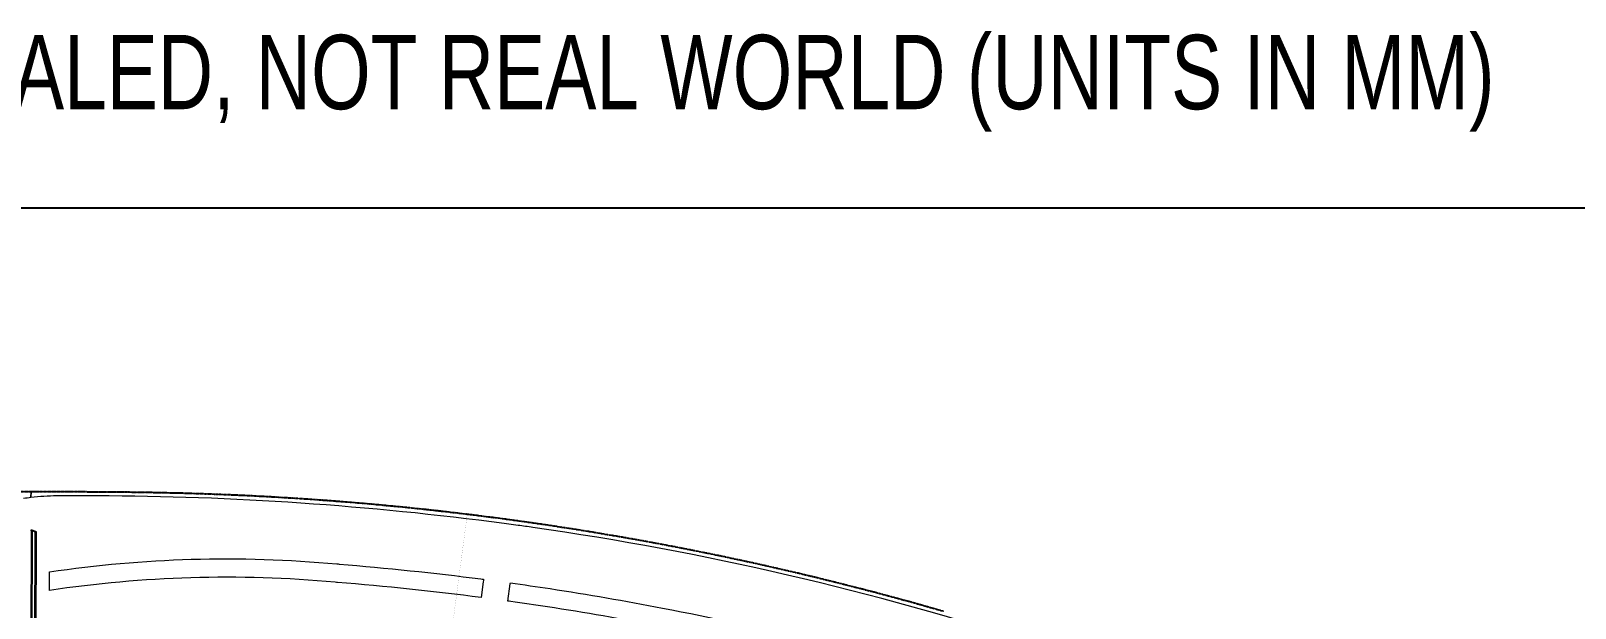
# Model space of a CAD drawing. Header units: centimetres. Extents: x -6122352 to 4157695, y -1694241 to 1947892.
# Drawn here: x 317063 to 2415093, y 375839 to 1159937 of the extents above; entities that cross this region are included whole.
import ezdxf

# ---------------------------------------------------------------- set-up
doc = ezdxf.new("R2010")
doc.units = ezdxf.units.CM
doc.header["$MEASUREMENT"] = 0
doc.linetypes.add('23585-XR-AR-DAMAC PLOT LIMITS$0$PHANTOM2', pattern=[1.25, 0.625, -0.125, 0.125, -0.125, 0.125, -0.125])
doc.layers.add('23585-XR-AR-DAMAC PLOT LIMITS$0$1-Open Space', color=7, linetype='Continuous', lineweight=5, true_color=0x90cf5a)
for name, color, linetype in [('23585-XR-AR-DAMAC PLOT LIMITS$0$1-Utility Corridor', 44, 'Continuous'), ('23585-XR-AR-DAMAC PLOT LIMITS$0$PROJECT_LIMIT', 1, 'Continuous'), ('@MI-REF LAYER', 7, 'Continuous'), ('@MI-TYPE-01', 30, 'Continuous')]:
    doc.layers.add(name, color=color, linetype=linetype)
doc.layers.add('23585-XR-AR-DAMAC PLOT LIMITS$0$D-Phase New', color=7, linetype='Continuous', true_color=0x000080)
doc.layers.add('A-ANNO-TEXT', color=3, linetype='Continuous', lineweight=25)
doc.styles.add('MI-2.5mm-Maldives', font='swissc.ttf', dxfattribs={"width": 0.9, "height": 2.5})

# ---------------------------------------------------------------- blocks, each defined once
blk = doc.blocks.new('23585-XR-AR-DAMAC PLOT LIMITS')
at = {"layer": '23585-XR-AR-DAMAC PLOT LIMITS$0$1-Open Space', "color": 251, "true_color": 0x636466}
for points in [[(497288.7, 2770359.3, 0.043207), (496708.6, 2769961.4, 0.001242), (496692.9, 2769948.5), (496678.2, 2769936.2, 0.031944), (496276.4, 2769553.2, 0.003095), (496240.2, 2769513.5, 0.027704), (496218.1, 2769486), (496211.9, 2769491.7), (496233.4, 2769514.9), (496237.1, 2769518.9), (496240.8, 2769522.9), (496244.7, 2769527.1), (496248, 2769530.7), (496248.5, 2769531.3), (496252.4, 2769535.5), (496256.3, 2769539.7), (496260.2, 2769543.9), (496264.1, 2769548.1), (496268, 2769552.3), (496271.8, 2769556.5), (496275.7, 2769560.7), (496279.6, 2769564.8), (496283.5, 2769569), (496287.4, 2769573.2), (496291.2, 2769577.3), (496295.1, 2769581.5), (496299, 2769585.6), (496302.9, 2769589.8), (496306.8, 2769593.9), (496310.7, 2769598.1), (496314.5, 2769602.2), (496318.4, 2769606.3), (496322.3, 2769610.4), (496326.2, 2769614.5), (496330.1, 2769618.6), (496332.9, 2769621.6), (496334, 2769622.7), (496337.9, 2769626.8), (496341.2, 2769630.2), (496341.3, 2769630.3), (496346.3, 2769635.5), (496357.5, 2769647.2), (496368.9, 2769658.8), (496380.3, 2769670.4), (496391.7, 2769682), (496403.2, 2769693.5), (496414.7, 2769705), (496426.3, 2769716.4), (496437.9, 2769727.8), (496449.6, 2769739.1), (496461.3, 2769750.4), (496473, 2769761.6), (496484.8, 2769772.8), (496496.7, 2769784), (496508.6, 2769795.1), (496520.5, 2769806.2), (496532.5, 2769817.2), (496544.5, 2769828.1), (496556.6, 2769839.1), (496568.7, 2769850), (496580.8, 2769860.8), (496593, 2769871.6), (496605.3, 2769882.3), (496613.6, 2769889.5), (496617.6, 2769893), (496629.9, 2769903.6), (496637.8, 2769910.4), (496642.2, 2769914.2), (496654.7, 2769924.7), (496667.1, 2769935.2), (496679.6, 2769945.7), (496692.2, 2769956.1), (496695.1, 2769958.5), (496704.7, 2769966.4), (496717.3, 2769976.7), (496730, 2769986.9), (496742.7, 2769997.1), (496755.4, 2770007.3), (496768.2, 2770017.4), (496781.1, 2770027.4), (496793.9, 2770037.4), (496800.1, 2770042.2), (496806.8, 2770047.4), (496819.8, 2770057.3), (496832.7, 2770067.1), (496845.8, 2770076.9), (496858.8, 2770086.6), (496871.9, 2770096.3), (496885, 2770105.9), (496898.2, 2770115.5), (496911.4, 2770125.1), (496924.7, 2770134.5), (496938, 2770144), (496951.3, 2770153.4), (496964.6, 2770162.7), (496978, 2770171.9), (496991.5, 2770181.2), (496997.5, 2770185.3), (497004.9, 2770190.3), (497018.4, 2770199.4), (497032, 2770208.5), (497045.6, 2770217.5), (497059.2, 2770226.4), (497072.8, 2770235.3), (497086.5, 2770244.2), (497100.2, 2770252.9), (497102.1, 2770254.2), (497114, 2770261.7), (497127.7, 2770270.4), (497141.6, 2770279), (497155.4, 2770287.6), (497169.3, 2770296.1)], [(496198.5, 2769477.1), (496211.9, 2769491.7), (496218.1, 2769486, 0.008053), (496212.2, 2769477.6)]]:
    blk.add_lwpolyline(points, format="xyb", dxfattribs=at)
for points in [[(497266.7, 2770226.1, 0.012831), (497092.6, 2770116.6, 0.012932), (496923.1, 2769997.3, 0.009595), (496801.5, 2769903.1, 0.003148), (496762.4, 2769871.2, 0.000231), (496759.5, 2769868.9), (496744.3, 2769886.8, -0.018299), (496743.4, 2769888, -0.003391), (496785.8, 2769922.6, -0.009594), (496908.2, 2770017.3, -0.012933), (497078.8, 2770137.4, -0.012823), (497253.8, 2770247.6)], [(496731.4, 2769845.4, 0.012237), (496584.5, 2769715.3, 0.000192), (496582.2, 2769713.2, 0.030639), (496445, 2769572.5, 0.030044), (496328.1, 2769419.2), (496320.4, 2769426.3), (496309.5, 2769436.4, -0.029687), (496427, 2769590, -0.030359), (496565.2, 2769731.6, -0.000191), (496567.5, 2769733.7, -0.012006), (496712.5, 2769862.1, -0.000209), (496715, 2769864.3, -0.044698), (496717.6, 2769861.7)]]:
    blk.add_lwpolyline(points, format="xyb", close=True, dxfattribs=at)
at = {"layer": '23585-XR-AR-DAMAC PLOT LIMITS$0$1-Utility Corridor', "color": 251, "true_color": 0x636466}
blk.add_lwpolyline([(496584.7, 2769149.6, -0.197505), (496582, 2769155.5), (496580, 2769199.1), (496578.7, 2769228, 0.200277), (496574.9, 2769236), (496549, 2769259.4, 0.197579), (496540.8, 2769262.4), (496503.4, 2769260.7), (496469.8, 2769259.1, -0.200283), (496463.6, 2769261.4), (496359.3, 2769357.7), (496251.8, 2769456.9), (496250.4, 2769456.2)], format="xyb", dxfattribs=at)
for points in [[(496362.5, 2769361.2), (496256.6, 2769459), (496251.8, 2769456.9), (496359.3, 2769357.7)], [(496363.2, 2769361.9), (496257.6, 2769459.4), (496256.6, 2769459), (496362.5, 2769361.2)]]:
    blk.add_lwpolyline(points, dxfattribs=at)
at = {"layer": '23585-XR-AR-DAMAC PLOT LIMITS$0$D-Phase New', "color": 8, "const_width": 0.1}
blk.add_lwpolyline([(497169.3, 2770296.1), (497155.4, 2770287.6), (497141.6, 2770279), (497127.7, 2770270.4), (497114, 2770261.7), (497100.2, 2770252.9), (497086.5, 2770244.2), (497072.8, 2770235.3), (497059.2, 2770226.4), (497045.6, 2770217.5), (497032, 2770208.5), (497018.4, 2770199.4), (497018.2, 2770199.3), (497004.9, 2770190.3), (496997.5, 2770185.3), (496991.5, 2770181.2), (496978, 2770171.9), (496964.6, 2770162.7), (496951.3, 2770153.4), (496938, 2770144), (496924.7, 2770134.5), (496911.4, 2770125.1), (496898.2, 2770115.5), (496885, 2770105.9), (496871.9, 2770096.3), (496858.8, 2770086.6), (496845.8, 2770076.9), (496832.7, 2770067.1), (496819.8, 2770057.3), (496806.8, 2770047.4), (496800.1, 2770042.2), (496793.9, 2770037.4), (496781.1, 2770027.4), (496768.2, 2770017.4), (496755.4, 2770007.3), (496742.7, 2769997.1), (496730, 2769986.9), (496717.3, 2769976.7), (496704.7, 2769966.4), (496695.1, 2769958.5), (496692.2, 2769956.1), (496679.6, 2769945.7), (496667.1, 2769935.2), (496654.7, 2769924.7), (496642.2, 2769914.2), (496637.8, 2769910.4), (496635, 2769908), (496746.3, 2769775.1, -0.043454)], format="xyb", dxfattribs=at)
blk.add_lwpolyline([(496746.3, 2769775.1), (496635, 2769908), (496629.9, 2769903.6), (496617.6, 2769893), (496613.6, 2769889.5), (496605.3, 2769882.3), (496593, 2769871.6), (496580.8, 2769860.8), (496568.7, 2769850), (496556.6, 2769839.1), (496544.5, 2769828.1), (496532.5, 2769817.2), (496520.5, 2769806.2), (496508.6, 2769795.1), (496496.7, 2769784), (496484.8, 2769772.8), (496473, 2769761.6), (496461.3, 2769750.4), (496449.6, 2769739.1), (496437.9, 2769727.8), (496426.3, 2769716.4), (496414.7, 2769705), (496403.2, 2769693.5), (496391.7, 2769682), (496380.3, 2769670.4), (496368.9, 2769658.8), (496357.5, 2769647.2), (496346.3, 2769635.5), (496341.3, 2769630.3), (496341.2, 2769630.2), (496337.9, 2769626.8), (496334, 2769622.7), (496332.9, 2769621.6), (496330.1, 2769618.6), (496326.2, 2769614.5), (496322.3, 2769610.4), (496318.4, 2769606.3), (496314.5, 2769602.2), (496310.7, 2769598.1), (496306.8, 2769593.9), (496302.9, 2769589.8), (496299, 2769585.6), (496295.1, 2769581.5), (496291.2, 2769577.3), (496287.4, 2769573.2), (496283.5, 2769569), (496281.5, 2769566.9), (496279.6, 2769564.8), (496275.7, 2769560.7), (496271.8, 2769556.5), (496268, 2769552.3), (496264.1, 2769548.1), (496260.2, 2769543.9), (496256.3, 2769539.7), (496252.4, 2769535.5), (496248.5, 2769531.3), (496244.7, 2769527.1), (496240.8, 2769522.9), (496237.1, 2769518.9), (496233.4, 2769514.9), (496198.5, 2769477.1)], dxfattribs=at)
at = {"layer": '23585-XR-AR-DAMAC PLOT LIMITS$0$PROJECT_LIMIT', "linetype": '23585-XR-AR-DAMAC PLOT LIMITS$0$PHANTOM2', "ltscale": 5}
blk.add_lwpolyline([(496198.5, 2769477.1), (496233.4, 2769514.9), (496237.1, 2769518.9), (496240.8, 2769522.9), (496244.7, 2769527.1), (496248, 2769530.7), (496248.5, 2769531.3), (496252.4, 2769535.5), (496256.3, 2769539.7), (496260.2, 2769543.9), (496264.1, 2769548.1), (496268, 2769552.3), (496271.8, 2769556.5), (496275.7, 2769560.7), (496279.6, 2769564.8), (496283.5, 2769569), (496287.4, 2769573.2), (496291.2, 2769577.3), (496295.1, 2769581.5), (496299, 2769585.6), (496302.9, 2769589.8), (496306.8, 2769593.9), (496310.7, 2769598.1), (496314.5, 2769602.2), (496318.4, 2769606.3), (496322.3, 2769610.4), (496326.2, 2769614.5), (496330.1, 2769618.6), (496332.9, 2769621.6), (496334, 2769622.7), (496337.9, 2769626.8), (496341.2, 2769630.2), (496341.3, 2769630.3), (496346.3, 2769635.5), (496357.5, 2769647.2), (496368.9, 2769658.8), (496380.3, 2769670.4), (496391.7, 2769682), (496403.2, 2769693.5), (496414.7, 2769705), (496426.3, 2769716.4), (496437.9, 2769727.8), (496449.6, 2769739.1), (496461.3, 2769750.4), (496473, 2769761.6), (496473.5, 2769762.1), (496484.8, 2769772.8), (496496.7, 2769784), (496508.6, 2769795.1), (496520.5, 2769806.2), (496532.5, 2769817.2), (496544.5, 2769828.1), (496556.6, 2769839.1), (496568.7, 2769850), (496580.8, 2769860.8), (496593, 2769871.6), (496605.3, 2769882.3), (496613.6, 2769889.5), (496617.6, 2769893), (496629.9, 2769903.6), (496637.8, 2769910.4), (496642.2, 2769914.2), (496654.7, 2769924.7), (496667.1, 2769935.2), (496679.6, 2769945.7), (496692.2, 2769956.1), (496695.1, 2769958.5), (496704.7, 2769966.4), (496717.3, 2769976.7), (496730, 2769986.9), (496742.7, 2769997.1), (496755.4, 2770007.3), (496768.2, 2770017.4), (496781.1, 2770027.4), (496793.9, 2770037.4), (496800.1, 2770042.2), (496806.8, 2770047.4), (496819.8, 2770057.3), (496832.7, 2770067.1), (496845.8, 2770076.9), (496858.8, 2770086.6), (496871.9, 2770096.3), (496885, 2770105.9), (496898.2, 2770115.5), (496911.4, 2770125.1), (496924.7, 2770134.5), (496938, 2770144), (496951.3, 2770153.4), (496964.6, 2770162.7), (496978, 2770171.9), (496991.5, 2770181.2), (496997.5, 2770185.3), (497004.9, 2770190.3), (497018.4, 2770199.4), (497032, 2770208.5), (497045.6, 2770217.5), (497059.2, 2770226.4), (497072.8, 2770235.3), (497086.5, 2770244.2), (497100.2, 2770252.9), (497102.1, 2770254.2), (497114, 2770261.7), (497127.7, 2770270.4), (497141.6, 2770279), (497155.4, 2770287.6), (497169.3, 2770296.1)], dxfattribs=at)
blk = doc.blocks.new('A$Cf093b529')
at = {"layer": 'A-ANNO-TEXT'}
blk.add_blockref('23585-XR-AR-DAMAC PLOT LIMITS', (-495392, -2768603.4), dxfattribs=at)

msp = doc.modelspace()

# ---------------------------------------------------------------- linework, layer by layer
msp.add_lwpolyline([(-1063643.96509, 919491.60987), (2673908.33835, 919491.60987), (2673908.33835, -1114642.83198), (-1063643.96509, -1114642.83198)], close=True)

# ---------------------------------------------------------------- block references
at = {"layer": '@MI-REF LAYER', "xscale": 1000, "yscale": 1000, "zscale": 1000, "rotation": 312.4882903633292}
msp.add_blockref('A$Cf093b529', (-891608.73293, 539022.72011), dxfattribs=at)

# ---------------------------------------------------------------- texts
at = {"layer": '@MI-TYPE-01', "insert": (-216297.19428, 1154560.69955), "char_height": 101000, "attachment_point": 1, "style": 'MI-2.5mm-Maldives'}
msp.add_mtext_dynamic_manual_height_columns('PLAN - SCALED, NOT REAL WORLD (UNITS IN MM)', width=2406696.4878789, gutter_width=12.5, heights=[0], dxfattribs=at)

doc.saveas('drawing.dxf')
